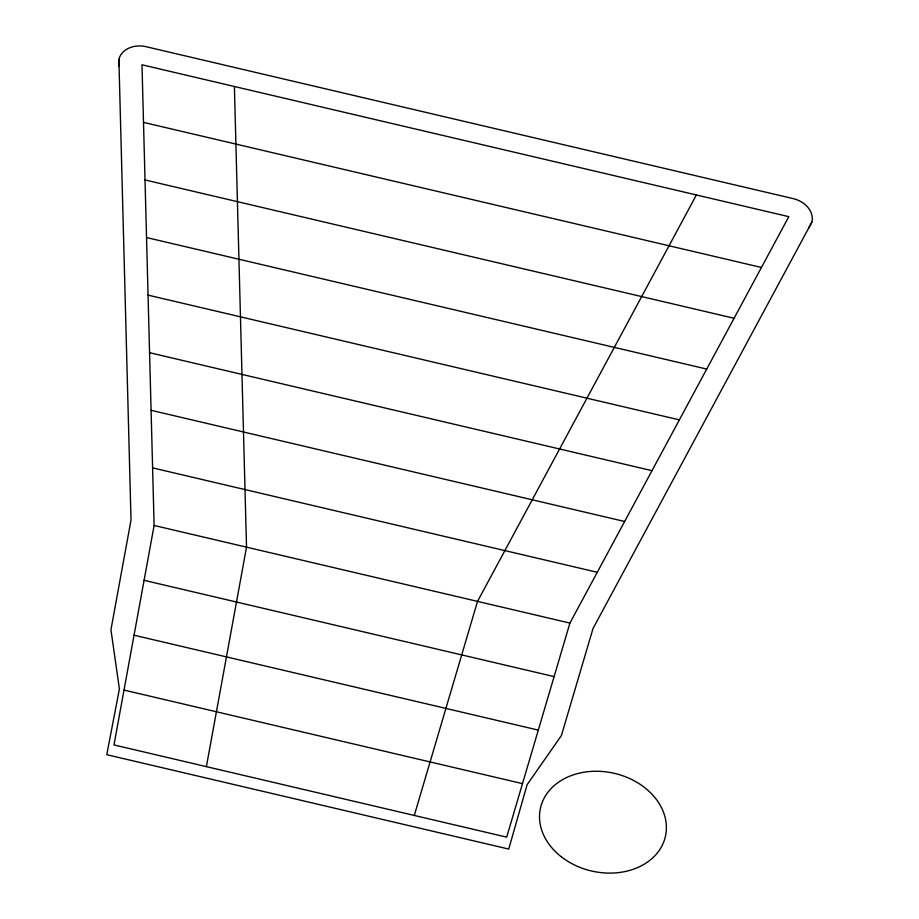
<?xml version="1.0" encoding="UTF-8"?>
<svg xmlns="http://www.w3.org/2000/svg" width="919" height="919" viewBox="0 0 919 919"><rect width="100%" height="100%" fill="white"/><g stroke="black" fill="none" stroke-linecap="round" stroke-linejoin="round"><path stroke-width="1.38" d="M808.663 228.107L811.902 222.088A23.733 18.575 12.9 0 0 793.108 198.596L146.293 46.743A23.733 18.575 12.9 0 0 118.884 59.379L119.068 66.202M154.116 525.461L113.979 744.941L506.691 837.14L569.918 623.082L788.801 216.666L141.985 64.801L154.116 525.461L569.918 623.082M206.384 766.641L246.522 547.15L234.391 86.501M414.285 815.452L477.524 601.394L696.395 194.966M811.902 222.088L593.019 628.516L561.406 735.545L527.115 784.711L508.724 849.064L106.776 754.694L119.39 688.986L110.946 629.779L131.015 520.039L118.884 59.379M143.502 122.388L761.437 267.463M145.018 179.963L734.074 318.273M146.535 237.55L706.722 369.07M148.051 295.137L679.359 419.88M149.567 352.712L651.996 470.677M151.084 410.299L624.644 521.487M152.6 467.874L597.281 572.284M144.088 580.326L554.111 676.602M134.048 635.201L538.304 730.111M124.019 690.077L522.497 783.631M561.072 856.611A64.066 50.143 12.9 0 0 665.172 837.45A64.066 50.143 12.9 0 0 582.623 772.465A64.066 50.143 12.9 0 0 561.072 856.611"/></g></svg>
